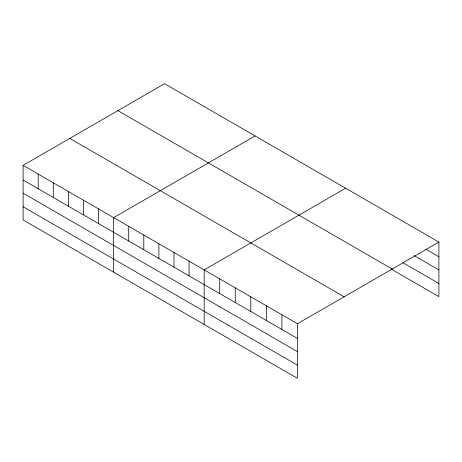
<?xml version="1.0" encoding="UTF-8"?>
<svg xmlns="http://www.w3.org/2000/svg" width="462" height="462" viewBox="0 0 462 462"><rect width="100%" height="100%" fill="white"/><g stroke="black" fill="none" stroke-linecap="round" stroke-linejoin="round"><path stroke-width="0.69" d="M23.1 165.356L297.441 323.747L297.441 378.314L23.1 219.929L23.1 165.356L164.559 83.686L438.9 242.071L438.9 296.644L391.019 269M255.093 135.955L113.635 217.625L113.635 272.193M345.622 188.219L204.164 269.895L204.164 324.463M297.441 323.747L438.9 242.071M425.843 249.22L438.9 256.762M414.027 255.561L438.9 269.923M402.835 262.659L438.9 283.483M117.879 110.637L392.221 269.023M69.779 138.404L344.121 296.795M23.1 180.041L297.441 338.432M23.1 193.203L297.441 351.594M23.1 206.768L297.441 365.153M281.895 314.766L281.895 329.458M266.349 305.792L266.349 320.484M250.802 296.818L250.802 311.503M235.256 287.843L235.256 302.529M219.71 278.869L219.71 293.555M189.073 261.18L189.073 275.866M173.989 252.471L173.989 267.157M158.899 243.757L158.899 258.443M143.809 235.048L143.809 249.734M128.719 226.334L128.719 241.025M98.545 208.911L98.545 223.602M83.455 200.202L83.455 214.888M68.364 191.487L68.364 206.179M53.28 182.779L53.28 197.465M38.19 174.064L38.19 188.756"/></g></svg>
